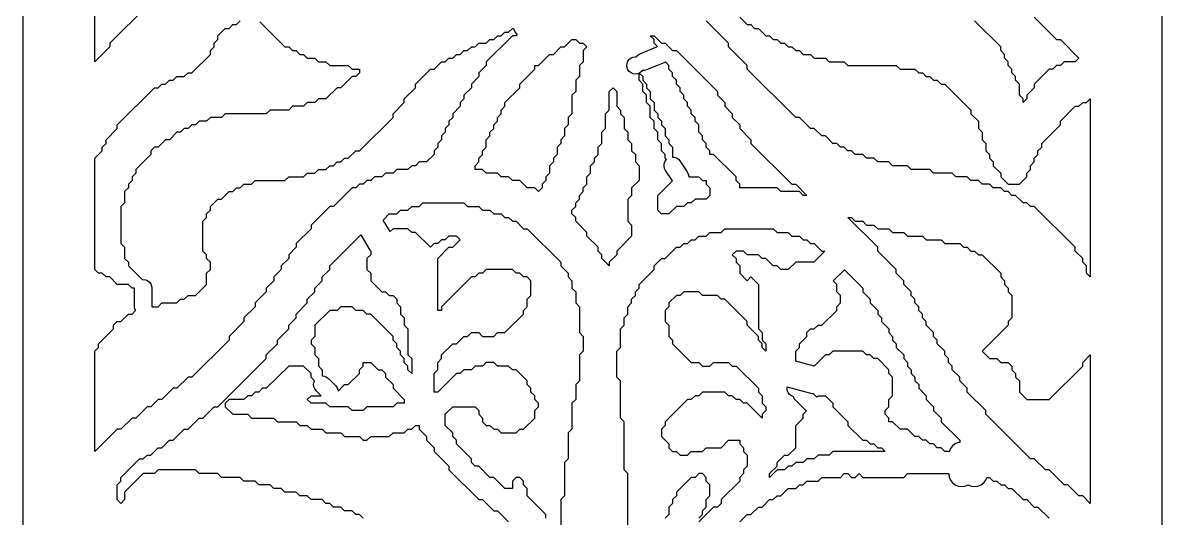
# Model space of a CAD drawing. Header units: millimetres. Extents: x 0 to 63, y 0 to 126.
# Drawn here: x 0 to 63.3, y 51.9 to 79.4 of the extents above; entities that cross this region are included whole.
import ezdxf

# ---------------------------------------------------------------- set-up
doc = ezdxf.new("R2010")
doc.units = ezdxf.units.MM
doc.layers.add('CUT', color=1, linetype='Continuous')

msp = doc.modelspace()

# ---------------------------------------------------------------- linework, layer by layer
at = {"layer": 'CUT'}
for points in [[(42.134, 3), (42.134, 0), (50.134, 0), (50.134, 3), (63.2679, 3), (63.2679, 123), (50.134, 123), (50.134, 126), (42.134, 126), (42.134, 123), (21.134, 123), (21.134, 126), (13.134, 126), (13.134, 123), (0, 123), (0, 3), (13.134, 3), (13.134, 0), (21.134, 0), (21.134, 3)], [(36.291386, 69.176471), (35.877394, 68.764706), (35.463402, 68.764706), (35.256406, 68.970588), (35.256406, 69.794118), (36.068874, 70.602214), (35.685671, 71.173926), (35.630087, 71.286228), (35.605464, 71.40909), (35.613478, 71.534139), (35.653584, 71.652852), (35.723049, 71.75714), (35.746224, 71.777523), (35.670398, 71.852941), (35.670398, 72.058824), (35.463402, 72.264706), (35.463402, 72.676471), (35.256406, 72.882353), (35.256406, 73.294118), (35.04941, 73.5), (35.04941, 73.911765), (34.842414, 74.117647), (34.842414, 74.735294), (34.635418, 74.941176), (34.635418, 75.352941), (34.428421, 75.558824), (34.428421, 75.970588), (34.221425, 76.176471), (34.221425, 76.570637), (34.138662, 76.536356), (34.014429, 76.52), (33.890196, 76.536356), (33.774429, 76.584308), (33.675018, 76.660589), (33.598737, 76.76), (33.550785, 76.875767), (33.534429, 77), (33.550785, 77.124233), (33.598737, 77.24), (33.675018, 77.339411), (33.774429, 77.415692), (33.890196, 77.463644), (34.014429, 77.48), (34.058441, 77.474206), (34.067114, 77.489228), (34.155718, 77.577832), (34.264235, 77.640484), (35.240759, 78.044974), (35.04941, 78.235294), (35.04941, 78.441176), (34.842414, 78.647059), (35.04941, 78.647059), (35.463402, 78.235294), (35.670398, 78.235294), (36.08439, 77.823529), (36.291386, 77.823529), (38.568343, 75.558824), (38.568343, 75.352941), (38.982335, 74.941176), (38.982335, 74.735294), (39.396327, 74.323529), (39.396327, 74.117647), (39.810319, 73.705882), (39.810319, 73.5), (40.431307, 72.882353), (40.431307, 72.676471), (42.708264, 70.411765), (42.91526, 70.411765), (43.536248, 69.794118), (43.329252, 69.794118), (43.122256, 70), (42.087276, 70), (41.88028, 70.205882), (39.810319, 70.205882), (39.810319, 70.411765), (39.603323, 70.617647), (39.603323, 70.823529), (38.361347, 72.058824), (38.154351, 72.058824), (38.154351, 72.264706), (37.947355, 72.470588), (37.947355, 72.676471), (37.740358, 72.882353), (37.740358, 73.088235), (37.533362, 73.294118), (37.533362, 73.705882), (37.326366, 73.911765), (37.326366, 74.117647), (37.11937, 74.323529), (37.11937, 74.529412), (36.912374, 74.735294), (36.912374, 74.941176), (36.705378, 75.147059), (36.705378, 75.352941), (36.498382, 75.558824), (36.498382, 75.764706), (36.291386, 75.970588), (36.291386, 76.176471), (36.08439, 76.382353), (36.08439, 76.588235), (35.877394, 76.794118), (35.877394, 77), (35.682001, 77.194341), (35.64709, 77.174185), (34.631612, 76.75356), (34.510576, 76.721129), (34.400294, 76.721129), (34.353841, 76.660589), (34.254429, 76.584308), (34.233917, 76.575811), (34.428421, 76.382353), (34.428421, 76.176471), (34.635418, 75.970588), (34.635418, 75.764706), (34.842414, 75.558824), (34.842414, 75.147059), (35.04941, 74.941176), (35.04941, 74.529412), (35.256406, 74.323529), (35.256406, 74.117647), (35.463402, 73.911765), (35.463402, 73.705882), (35.670398, 73.5), (35.670398, 73.088235), (35.877394, 72.882353), (35.877394, 72.676471), (36.08439, 72.470588), (36.08439, 71.918046), (36.177352, 71.912088), (36.296066, 71.871982), (36.400354, 71.802517), (36.483109, 71.708427), (36.897101, 71.09078), (36.952685, 70.978478), (36.977308, 70.855616), (36.975252, 70.823529), (37.533362, 70.823529), (37.740358, 70.617647), (37.947355, 70.617647), (37.947355, 70.411765), (38.154351, 70.205882), (38.154351, 69.794118), (37.947355, 69.588235), (37.326366, 69.588235), (37.11937, 69.382353), (36.912374, 69.382353), (36.705378, 69.176471)], [(25.527591, 71.235294), (25.113599, 71.235294), (25.113599, 71.441176), (25.320595, 71.647059), (25.320595, 71.852941), (25.527591, 72.058824), (25.527591, 72.264706), (25.734587, 72.470588), (25.734587, 72.882353), (25.941583, 73.088235), (25.941583, 73.294118), (26.148579, 73.5), (26.148579, 73.705882), (26.355575, 73.911765), (26.355575, 74.117647), (26.562571, 74.323529), (26.562571, 74.529412), (26.769567, 74.735294), (26.769567, 74.941176), (27.597551, 75.764706), (27.597551, 75.970588), (28.425536, 76.794118), (28.425536, 77), (28.632532, 77), (29.25352, 77.617647), (29.460516, 77.617647), (29.874508, 78.029412), (30.081504, 78.029412), (30.495496, 78.441176), (30.702492, 78.441176), (30.909488, 78.235294), (31.116484, 78.235294), (31.32348, 78.029412), (31.116484, 77.823529), (31.116484, 77.205882), (30.909488, 77), (30.909488, 76.382353), (30.702492, 76.176471), (30.702492, 75.558824), (30.495496, 75.352941), (30.495496, 74.323529), (30.2885, 74.117647), (30.2885, 73.705882), (30.081504, 73.5), (30.081504, 73.088235), (29.874508, 72.882353), (29.874508, 72.676471), (29.667512, 72.470588), (29.667512, 72.058824), (29.460516, 71.852941), (29.460516, 71.647059), (29.25352, 71.441176), (29.25352, 71.029412), (29.046524, 70.823529), (29.046524, 70.617647), (28.839528, 70.411765), (28.839528, 70.205882), (28.632532, 70), (28.425536, 70.205882), (28.011543, 70.205882), (27.597551, 70.617647), (27.183559, 70.617647), (26.976563, 70.823529), (26.562571, 70.823529), (26.355575, 71.029412), (25.734587, 71.029412)], [(30.909488, 69.794118), (31.116484, 70), (31.116484, 70.205882), (31.32348, 70.411765), (31.32348, 70.823529), (31.530477, 71.029412), (31.530477, 71.441176), (31.737473, 71.647059), (31.737473, 71.852941), (31.944469, 72.058824), (31.944469, 72.470588), (32.151465, 72.676471), (32.151465, 73.294118), (32.358461, 73.5), (32.358461, 74.323529), (32.565457, 74.529412), (32.565457, 75.558824), (32.772453, 75.764706), (32.979449, 75.558824), (32.979449, 74.735294), (33.186445, 74.529412), (33.186445, 74.323529), (33.393441, 74.117647), (33.393441, 73.5), (33.600437, 73.294118), (33.600437, 72.882353), (33.807433, 72.676471), (33.807433, 72.264706), (34.014429, 72.058824), (34.014429, 71.647059), (34.221425, 71.441176), (34.221425, 70.617647), (33.807433, 70.205882), (33.807433, 69.794118), (33.600437, 69.588235), (33.600437, 68.352941), (33.807433, 68.147059), (33.807433, 67.529412), (32.979449, 66.705882), (32.979449, 66.5), (32.565457, 66.088235), (32.565457, 65.882353), (32.151465, 66.294118), (32.151465, 66.5), (31.944469, 66.705882), (31.944469, 66.911765), (31.32348, 67.529412), (31.32348, 67.735294), (30.702492, 68.352941), (30.702492, 68.558824), (30.495496, 68.764706), (30.495496, 68.970588), (30.702492, 69.176471), (30.702492, 69.382353), (30.909488, 69.588235)], [(54.921032, 60.117647), (55.128028, 59.911765), (55.128028, 59.705882), (55.335024, 59.5), (55.335024, 58.882353), (55.749016, 58.470588), (56.990992, 58.470588), (58.853957, 60.323529), (58.853957, 60.529412), (59.267949, 60.941176), (59.267949, 52.705882), (58.853957, 53.117647), (58.646961, 53.117647), (58.025973, 53.735294), (57.818977, 53.735294), (56.990992, 54.558824), (56.783996, 54.558824), (56.163008, 55.176471), (55.956012, 55.176471), (53.472059, 57.647059), (53.472059, 57.852941), (52.437079, 58.882353), (52.437079, 59.088235), (52.023087, 59.5), (52.023087, 59.705882), (51.609095, 60.117647), (51.609095, 60.323529), (51.402099, 60.529412), (51.402099, 60.735294), (51.195103, 60.941176), (51.195103, 61.147059), (50.781111, 61.558824), (50.781111, 61.764706), (50.574114, 61.970588), (50.574114, 62.176471), (50.160122, 62.588235), (50.160122, 62.794118), (49.953126, 63), (49.953126, 63.205882), (49.74613, 63.411765), (49.74613, 63.617647), (49.539134, 63.823529), (49.539134, 64.029412), (49.332138, 64.235294), (49.332138, 64.441176), (48.918146, 64.852941), (48.918146, 65.058824), (48.504154, 65.470588), (48.504154, 65.676471), (47.469174, 66.705882), (47.469174, 66.911765), (45.813205, 68.558824), (46.020201, 68.558824), (46.227197, 68.352941), (46.641189, 68.352941), (46.848185, 68.147059), (47.262177, 68.147059), (47.469174, 67.941176), (48.090162, 67.941176), (48.297158, 67.735294), (48.918146, 67.735294), (49.125142, 67.529412), (49.953126, 67.529412), (50.160122, 67.323529), (50.988107, 67.323529), (51.195103, 67.117647), (52.023087, 67.117647), (52.230083, 66.911765), (52.437079, 66.911765), (52.644075, 66.705882), (52.851071, 66.705882), (53.058067, 66.5), (53.265063, 66.5), (54.300044, 65.470588), (54.300044, 65.264706), (54.50704, 65.058824), (54.50704, 64.852941), (54.714036, 64.647059), (54.714036, 64.441176), (54.921032, 64.235294), (54.921032, 63), (54.714036, 62.794118), (54.714036, 62.588235), (53.265063, 61.147059), (53.679055, 60.735294), (54.093048, 60.735294), (54.300044, 60.529412), (54.714036, 60.529412), (54.921032, 60.323529)], [(47.055181, 63.823529), (47.469174, 63.411765), (47.469174, 63.205882), (47.67617, 63), (47.67617, 62.794118), (48.090162, 62.382353), (48.090162, 62.176471), (48.297158, 61.970588), (48.297158, 61.764706), (48.504154, 61.558824), (48.504154, 61.352941), (48.918146, 60.941176), (48.918146, 60.735294), (49.125142, 60.529412), (49.125142, 60.323529), (49.332138, 60.117647), (49.332138, 59.911765), (49.539134, 59.705882), (49.539134, 59.5), (49.74613, 59.294118), (49.74613, 59.088235), (50.160122, 58.676471), (50.160122, 58.470588), (50.574114, 58.058824), (50.574114, 57.852941), (50.988107, 57.441176), (50.988107, 57.235294), (52.023087, 56.205882), (52.023087, 56.088137), (51.944721, 56.07782), (51.771071, 56.005891), (51.621954, 55.89147), (51.507533, 55.742353), (51.435604, 55.568703), (51.433999, 55.556507), (51.402099, 55.588235), (51.195103, 55.588235), (50.988107, 55.794118), (50.781111, 55.794118), (50.574114, 56), (50.367118, 56), (50.160122, 56.205882), (49.953126, 56.205882), (49.74613, 56.411765), (49.539134, 56.411765), (49.125142, 56.823529), (48.71115, 56.823529), (48.297158, 57.235294), (48.090162, 57.235294), (48.090162, 57.441176), (47.883166, 57.647059), (47.883166, 57.852941), (48.090162, 58.058824), (48.090162, 58.470588), (48.297158, 58.676471), (48.297158, 59.705882), (48.090162, 59.911765), (48.090162, 60.117647), (47.469174, 60.735294), (47.262177, 60.735294), (47.055181, 60.941176), (46.848185, 60.941176), (46.641189, 61.147059), (44.985221, 61.147059), (44.778225, 60.941176), (44.571229, 60.941176), (43.946324, 60.319634), (42.91526, 60.598349), (42.91526, 61.147059), (43.122256, 61.352941), (43.122256, 61.558824), (43.536248, 61.970588), (43.536248, 62.176471), (43.743244, 62.382353), (43.95024, 62.382353), (44.157236, 62.588235), (44.364233, 62.588235), (45.192217, 63.411765), (45.192217, 63.617647), (45.399213, 63.823529), (45.399213, 64.235294), (45.192217, 64.441176), (45.192217, 64.852941), (45.000006, 65.044117), (45.617644, 65.665097), (46.641189, 64.647059), (46.641189, 64.441176), (47.055181, 64.029412)], [(44.985221, 58.058824), (45.813205, 57.235294), (45.813205, 57.029412), (46.641189, 56.205882), (46.848185, 56.205882), (47.055181, 56), (47.262177, 56), (47.469174, 55.794118), (47.67617, 55.794118), (47.883166, 55.588235), (44.985221, 55.588235), (44.778225, 55.382353), (44.157236, 55.382353), (43.95024, 55.176471), (43.536248, 55.176471), (43.329252, 54.970588), (42.91526, 54.970588), (42.708264, 54.764706), (42.501268, 54.764706), (42.294272, 54.558824), (41.88028, 54.558824), (41.466288, 54.147059), (41.466288, 54.352941), (41.88028, 54.764706), (41.88028, 54.970588), (42.294272, 55.382353), (42.501268, 55.382353), (42.91526, 55.794118), (42.91526, 57.029412), (43.329252, 57.441176), (43.329252, 57.647059), (43.523611, 57.840371), (43.505151, 57.847919), (43.405391, 57.923744), (42.916818, 58.407862), (42.840083, 58.506923), (42.791601, 58.622469), (42.791317, 58.624553), (42.791027, 58.624591), (42.67526, 58.672543), (42.575849, 58.748824), (42.499568, 58.848235), (42.451616, 58.964002), (42.43526, 59.088235), (42.446197, 59.171307), (43.80542, 58.803886), (43.892874, 58.792176), (44.081098, 58.605668), (44.083253, 58.602885), (44.157236, 58.676471), (44.571229, 58.676471), (44.985221, 58.264706)]]:
    msp.add_lwpolyline(points, close=True, dxfattribs=at)
for points in [[(6.897945, 80.294118), (4.827984, 78.235294), (4.827984, 78.029412), (4, 77.205882), (4, 82.147059)], [(13.166192, 79.412537), (14.556799, 78.029412), (14.763795, 78.029412), (14.970791, 77.823529), (15.177787, 77.823529), (15.384784, 77.617647), (15.59178, 77.617647), (15.798776, 77.411765), (16.212768, 77.411765), (16.419764, 77.205882), (16.833756, 77.205882), (17.040752, 77), (18.075732, 77), (18.282728, 76.794118), (18.696721, 76.794118), (18.696721, 76.588235), (18.489725, 76.382353), (18.282728, 76.382353), (17.66174, 75.764706), (17.454744, 75.764706), (16.833756, 75.147059), (16.419764, 75.147059), (16.212768, 74.941176), (15.798776, 74.941176), (15.59178, 74.735294), (14.970791, 74.735294), (14.763795, 74.529412), (13.728815, 74.529412), (13.521819, 74.323529), (11.244862, 74.323529), (11.037866, 74.117647), (10.416878, 74.117647), (10.209882, 73.911765), (9.79589, 73.911765), (9.588894, 73.705882), (9.381898, 73.705882), (9.174902, 73.5), (8.967906, 73.5), (8.760909, 73.294118), (8.553913, 73.294118), (8.139921, 72.882353), (7.932925, 72.882353), (7.518933, 72.470588), (7.311937, 72.470588), (7.104941, 72.264706), (7.104941, 72.058824), (6.276957, 71.235294), (6.276957, 71.029412), (6.069961, 70.823529), (6.069961, 70.617647), (5.862965, 70.411765), (5.862965, 70.205882), (5.655969, 70), (5.655969, 69.382353), (5.448972, 69.176471), (5.448972, 67.117647), (5.655969, 66.911765), (5.655969, 66.294118), (5.862965, 66.088235), (5.862965, 65.882353), (6.630364, 65.119083), (6.690949, 65.127059), (6.815182, 65.110703), (6.930949, 65.062751), (7.03036, 64.98647), (7.106641, 64.887059), (7.154593, 64.771292), (7.170949, 64.647059), (7.170949, 63.617647), (7.518933, 63.617647), (7.725929, 63.823529), (8.553913, 63.823529), (8.760909, 64.029412), (8.967906, 64.029412), (9.174902, 64.235294), (9.588894, 64.235294), (10.209882, 64.852941), (10.209882, 65.470588), (10.416878, 65.676471), (10.416878, 66.088235), (10.209882, 66.294118), (10.209882, 66.5), (10.002886, 66.705882), (10.002886, 68.352941), (10.209882, 68.558824), (10.209882, 68.764706), (10.416878, 68.970588), (10.416878, 69.176471), (10.83087, 69.588235), (11.037866, 69.588235), (11.451858, 70), (11.658854, 70), (11.86585, 70.205882), (12.072847, 70.205882), (12.279843, 70.411765), (12.693835, 70.411765), (12.900831, 70.617647), (14.556799, 70.617647), (14.763795, 70.823529), (15.59178, 70.823529), (15.798776, 71.029412), (16.212768, 71.029412), (16.419764, 71.235294), (16.833756, 71.235294), (17.040752, 71.441176), (17.247748, 71.441176), (17.454744, 71.647059), (17.66174, 71.647059), (17.868736, 71.852941), (18.075732, 71.852941), (18.489725, 72.264706), (18.696721, 72.264706), (20.559685, 74.117647), (20.559685, 74.323529), (21.180673, 74.941176), (21.180673, 75.147059), (21.801662, 75.764706), (21.801662, 75.970588), (22.629646, 76.794118), (22.836642, 76.794118), (23.250634, 77.205882), (23.45763, 77.205882), (23.664626, 77.411765), (23.871622, 77.411765), (24.078618, 77.617647), (24.285614, 77.617647), (24.49261, 77.823529), (24.699606, 77.823529), (24.906603, 78.029412), (25.113599, 78.029412), (25.320595, 78.235294), (25.734587, 78.235294), (25.941583, 78.441176), (26.148579, 78.441176), (26.355575, 78.647059), (26.562571, 78.647059), (26.769567, 78.852941), (26.976563, 78.852941), (27.183559, 79.058824), (27.238648, 79.058824), (27.238803, 79.057651), (27.318723, 78.864706), (27.444534, 78.700747), (27.390555, 78.647059), (27.183559, 78.647059), (25.734587, 77.205882), (25.734587, 77), (25.320595, 76.588235), (25.320595, 76.382353), (24.906603, 75.970588), (24.906603, 75.764706), (24.49261, 75.352941), (24.49261, 75.147059), (24.285614, 74.941176), (24.285614, 74.735294), (23.871622, 74.323529), (23.871622, 74.117647), (23.664626, 73.911765), (23.664626, 73.705882), (23.45763, 73.5), (23.45763, 73.294118), (23.250634, 73.088235), (23.250634, 72.882353), (23.043638, 72.676471), (23.043638, 72.470588), (22.836642, 72.264706), (22.836642, 72.058824), (22.42265, 71.647059), (22.008658, 71.647059), (21.801662, 71.441176), (21.594665, 71.441176), (21.387669, 71.235294), (20.766681, 71.235294), (20.559685, 71.029412), (20.145693, 71.029412), (19.938697, 70.823529), (19.524705, 70.823529), (19.317709, 70.617647), (19.110713, 70.617647), (18.903717, 70.411765), (18.696721, 70.411765), (18.489725, 70.205882), (18.282728, 70.205882), (17.247748, 69.176471), (17.040752, 69.176471), (16.005772, 68.147059), (16.005772, 67.941176), (15.177787, 67.117647), (15.177787, 66.911765), (14.763795, 66.5), (14.763795, 66.294118), (14.349803, 65.882353), (14.349803, 65.676471), (13.935811, 65.264706), (13.935811, 65.058824), (13.521819, 64.647059), (13.521819, 64.441176), (12.900831, 63.823529), (12.900831, 63.617647), (12.279843, 63), (12.279843, 62.794118), (11.451858, 61.970588), (11.451858, 61.764706), (9.381898, 59.705882), (9.174902, 59.705882), (8.553913, 59.088235), (8.346917, 59.088235), (7.725929, 58.470588), (7.518933, 58.470588), (7.104941, 58.058824), (6.897945, 58.058824), (6.276957, 57.441176), (6.069961, 57.441176), (5.448972, 56.823529), (5.241976, 56.823529), (4, 55.588235), (4, 61.147059), (4.206996, 61.352941), (4.206996, 61.558824), (5.03498, 62.382353), (5.03498, 62.588235), (5.241976, 62.794118), (5.448972, 62.794118), (5.862965, 63.205882), (6.069961, 63.205882), (6.265744, 63.400612), (6.227304, 63.493414), (6.210949, 63.617647), (6.210949, 64.647059), (6.069961, 64.647059), (5.862965, 64.852941), (5.241976, 64.852941), (4.827984, 65.264706), (4.620988, 65.264706), (4.413992, 65.470588), (4.206996, 65.470588), (4, 65.676471), (4, 71.852941), (4.413992, 72.264706), (4.413992, 72.470588), (4.620988, 72.676471), (4.620988, 72.882353), (5.241976, 73.5), (5.241976, 73.705882), (7.311937, 75.764706), (7.518933, 75.764706), (7.725929, 75.970588), (7.932925, 75.970588), (8.139921, 76.176471), (8.346917, 76.176471), (8.553913, 76.382353), (8.967906, 76.382353), (9.174902, 76.588235), (9.381898, 76.588235), (10.416878, 77.617647), (10.416878, 77.823529), (10.623874, 78.029412), (10.623874, 78.235294), (10.83087, 78.441176), (10.83087, 78.647059), (11.244862, 79.058824), (11.451858, 79.058824), (11.658854, 79.264706), (11.86585, 79.264706), (12.072847, 79.470588)], [(39.810319, 79.676471), (40.224311, 79.264706), (40.431307, 79.264706), (40.638303, 79.058824), (40.845299, 79.058824), (41.259292, 78.647059), (41.466288, 78.647059), (41.673284, 78.441176), (41.88028, 78.441176), (42.087276, 78.235294), (42.294272, 78.235294), (42.501268, 78.029412), (42.708264, 78.029412), (42.91526, 77.823529), (43.122256, 77.823529), (43.329252, 77.617647), (43.743244, 77.617647), (43.95024, 77.411765), (44.571229, 77.411765), (44.778225, 77.205882), (45.606209, 77.205882), (45.813205, 77), (48.504154, 77), (48.71115, 76.794118), (49.539134, 76.794118), (49.74613, 76.588235), (49.953126, 76.588235), (50.160122, 76.382353), (50.367118, 76.382353), (50.574114, 76.176471), (50.781111, 76.176471), (50.988107, 75.970588), (51.195103, 75.970588), (52.644075, 74.529412), (52.644075, 74.323529), (53.058067, 73.911765), (53.058067, 73.5), (53.265063, 73.294118), (53.265063, 72.882353), (53.472059, 72.676471), (53.472059, 72.264706), (53.679055, 72.058824), (53.679055, 71.852941), (53.886052, 71.647059), (53.886052, 71.441176), (54.300044, 71.029412), (54.300044, 70.823529), (54.714036, 70.411765), (55.335024, 70.411765), (55.749016, 70.823529), (55.749016, 71.029412), (55.956012, 71.235294), (55.956012, 71.441176), (56.163008, 71.647059), (56.163008, 71.852941), (56.370004, 72.058824), (56.370004, 72.264706), (56.577, 72.470588), (56.577, 72.676471), (57.611981, 73.705882), (57.611981, 73.911765), (58.439965, 74.735294), (58.646961, 74.735294), (58.853957, 74.941176), (59.060953, 74.941176), (59.267949, 75.147059), (59.267949, 65.264706), (59.060953, 65.470588), (59.060953, 65.882353), (58.853957, 66.088235), (58.853957, 66.294118), (58.439965, 66.705882), (58.439965, 66.911765), (56.163008, 69.176471), (55.956012, 69.176471), (55.749016, 69.382353), (55.54202, 69.382353), (55.128028, 69.794118), (54.921032, 69.794118), (54.714036, 70), (54.50704, 70), (54.300044, 70.205882), (53.886052, 70.205882), (53.679055, 70.411765), (53.265063, 70.411765), (53.058067, 70.617647), (52.644075, 70.617647), (52.437079, 70.823529), (51.816091, 70.823529), (51.609095, 71.029412), (50.574114, 71.029412), (50.367118, 71.235294), (49.332138, 71.235294), (49.125142, 71.441176), (48.297158, 71.441176), (48.090162, 71.647059), (47.469174, 71.647059), (47.262177, 71.852941), (46.848185, 71.852941), (46.641189, 72.058824), (46.227197, 72.058824), (46.020201, 72.264706), (45.813205, 72.264706), (45.606209, 72.470588), (45.399213, 72.470588), (45.192217, 72.676471), (44.985221, 72.676471), (44.571229, 73.088235), (44.364233, 73.088235), (43.95024, 73.5), (43.743244, 73.5), (43.122256, 74.117647), (42.91526, 74.117647), (40.224311, 76.794118), (40.224311, 77), (39.189331, 78.029412), (39.189331, 78.235294), (37.947355, 79.470588)], [(56.163008, 79.676471), (57.404985, 78.441176), (57.611981, 78.441176), (58.646961, 77.411765), (58.439965, 77.205882), (57.818977, 77.205882), (57.611981, 77), (57.404985, 77), (57.197989, 76.794118), (56.990992, 76.794118), (56.163008, 75.970588), (56.163008, 75.764706), (55.749016, 75.352941), (55.749016, 75.147059), (55.54202, 74.941176), (55.54202, 75.147059), (55.335024, 75.352941), (55.335024, 75.970588), (55.128028, 76.176471), (55.128028, 76.382353), (54.921032, 76.588235), (54.921032, 76.794118), (54.714036, 77), (54.714036, 77.205882), (54.50704, 77.411765), (54.50704, 77.617647), (54.300044, 77.823529), (54.300044, 78.029412), (52.851071, 79.470588)], [(29.046524, 51.882353), (29.046524, 52.088235), (28.011543, 53.117647), (28.011543, 53.529412), (27.804547, 53.735294), (27.804547, 53.941176), (27.597551, 54.147059), (27.390555, 54.147059), (27.183559, 53.941176), (27.183559, 53.529412), (26.769567, 53.529412), (26.148579, 54.147059), (25.941583, 54.147059), (25.320595, 54.764706), (25.113599, 54.764706), (24.906603, 54.970588), (24.906603, 55.176471), (24.078618, 56), (24.078618, 56.205882), (23.871622, 56.411765), (23.871622, 56.617647), (23.45763, 57.029412), (23.45763, 57.647059), (23.871622, 58.058824), (25.113599, 58.058824), (25.320595, 57.852941), (25.320595, 57.647059), (25.527591, 57.441176), (25.527591, 57.235294), (25.734587, 57.029412), (25.941583, 57.029412), (26.148579, 56.823529), (26.355575, 56.823529), (26.562571, 56.617647), (27.390555, 56.617647), (27.597551, 56.823529), (27.804547, 56.823529), (28.425536, 57.441176), (28.425536, 57.852941), (28.632532, 58.058824), (28.632532, 58.264706), (28.425536, 58.470588), (28.425536, 58.676471), (28.21854, 58.882353), (28.21854, 59.088235), (28.011543, 59.294118), (28.011543, 59.5), (27.390555, 60.117647), (27.183559, 60.117647), (26.976563, 60.323529), (26.355575, 60.323529), (26.148579, 60.529412), (25.734587, 60.529412), (25.527591, 60.323529), (25.113599, 60.323529), (24.906603, 60.117647), (24.49261, 60.117647), (24.285614, 59.911765), (24.078618, 59.911765), (23.043638, 58.882353), (22.836642, 58.882353), (22.836642, 59.911765), (23.043638, 60.117647), (23.043638, 60.529412), (23.250634, 60.735294), (23.250634, 60.941176), (23.871622, 61.558824), (24.078618, 61.558824), (24.49261, 61.970588), (24.699606, 61.970588), (24.906603, 62.176471), (25.320595, 62.176471), (25.527591, 61.970588), (26.148579, 61.970588), (26.355575, 62.176471), (26.769567, 62.176471), (27.804547, 63.205882), (27.804547, 63.411765), (28.011543, 63.617647), (28.011543, 64.029412), (28.21854, 64.235294), (28.21854, 65.058824), (28.011543, 65.264706), (27.804547, 65.264706), (27.597551, 65.470588), (27.390555, 65.470588), (27.183559, 65.676471), (25.734587, 65.676471), (25.527591, 65.470588), (25.320595, 65.470588), (25.113599, 65.264706), (24.906603, 65.264706), (23.250634, 63.617647), (23.250634, 63.411765), (23.043638, 63.411765), (23.043638, 66.294118), (23.664626, 66.911765), (23.871622, 66.911765), (24.285614, 67.323529), (24.078618, 67.529412), (23.664626, 67.529412), (23.45763, 67.323529), (23.250634, 67.323529), (23.043638, 67.117647), (22.836642, 67.117647), (22.629646, 66.911765), (21.801662, 67.735294), (21.594665, 67.735294), (21.387669, 67.941176), (20.559685, 67.941176), (20.401714, 67.784056), (20.012781, 68.426627), (20.352689, 68.764706), (20.766681, 68.764706), (20.973677, 68.970588), (21.387669, 68.970588), (21.594665, 69.176471), (22.008658, 69.176471), (22.215654, 69.382353), (24.49261, 69.382353), (24.699606, 69.176471), (25.320595, 69.176471), (25.527591, 68.970588), (25.941583, 68.970588), (26.148579, 68.764706), (26.562571, 68.764706), (26.769567, 68.558824), (26.976563, 68.558824), (27.183559, 68.352941), (27.390555, 68.352941), (27.804547, 67.941176), (28.011543, 67.941176), (29.874508, 66.088235), (29.874508, 65.882353), (30.2885, 65.470588), (30.2885, 65.264706), (30.495496, 65.058824), (30.495496, 64.647059), (30.702492, 64.441176), (30.702492, 63.823529), (30.909488, 63.617647), (30.909488, 62.176471), (31.116484, 61.970588), (31.116484, 61.147059), (30.909488, 60.941176), (30.909488, 59.5), (30.702492, 59.294118), (30.702492, 58.470588), (30.495496, 58.264706), (30.495496, 56.823529), (30.2885, 56.617647), (30.2885, 55.176471), (30.081504, 54.970588), (30.081504, 53.117647), (29.874508, 52.911765), (29.874508, 50.852941)], [(33.600437, 51.264706), (33.600437, 54.352941), (33.393441, 54.558824), (33.393441, 57.235294), (33.186445, 57.441176), (33.186445, 59.5), (32.979449, 59.705882), (32.979449, 61.147059), (33.186445, 61.352941), (33.186445, 62.382353), (33.393441, 62.588235), (33.393441, 63), (33.600437, 63.205882), (33.600437, 63.617647), (33.807433, 63.823529), (33.807433, 64.029412), (34.014429, 64.235294), (34.014429, 64.441176), (34.221425, 64.647059), (34.221425, 64.852941), (35.04941, 65.676471), (35.04941, 65.882353), (35.463402, 66.294118), (35.670398, 66.294118), (36.291386, 66.911765), (36.498382, 66.911765), (36.705378, 67.117647), (36.912374, 67.117647), (37.11937, 67.323529), (37.326366, 67.323529), (37.533362, 67.529412), (37.947355, 67.529412), (38.154351, 67.735294), (38.775339, 67.735294), (38.982335, 67.941176), (41.673284, 67.941176), (41.88028, 67.735294), (42.501268, 67.735294), (42.708264, 67.529412), (43.122256, 67.529412), (43.329252, 67.323529), (43.536248, 67.323529), (43.743244, 67.117647), (43.95024, 67.117647), (44.364233, 66.705882), (44.537209, 66.705882), (43.922885, 66.088235), (42.91526, 66.088235), (42.501268, 65.676471), (42.087276, 65.676471), (41.88028, 65.882353), (41.673284, 65.882353), (41.259292, 66.294118), (41.052296, 66.294118), (40.845299, 66.5), (40.224311, 66.5), (40.017315, 66.705882), (39.603323, 66.705882), (39.396327, 66.5), (39.603323, 66.294118), (39.603323, 66.088235), (39.810319, 65.882353), (39.810319, 65.470588), (40.224311, 65.058824), (40.431307, 65.264706), (40.845299, 64.852941), (40.845299, 62.382353), (41.052296, 62.176471), (41.052296, 61.764706), (41.259292, 61.558824), (41.259292, 61.147059), (41.052296, 61.352941), (41.052296, 61.558824), (40.845299, 61.764706), (40.845299, 61.970588), (40.224311, 62.588235), (40.224311, 62.794118), (38.982335, 64.029412), (38.775339, 64.029412), (38.568343, 64.235294), (37.740358, 64.235294), (37.533362, 64.441176), (36.705378, 64.441176), (36.498382, 64.235294), (36.291386, 64.235294), (35.877394, 63.823529), (35.877394, 63.617647), (35.670398, 63.411765), (35.670398, 62.794118), (35.877394, 62.588235), (35.877394, 61.970588), (36.08439, 61.764706), (36.08439, 61.558824), (37.11937, 60.529412), (37.533362, 60.529412), (37.740358, 60.323529), (38.154351, 60.323529), (38.361347, 60.529412), (39.189331, 60.529412), (39.396327, 60.323529), (39.603323, 60.323529), (40.845299, 59.088235), (40.845299, 58.882353), (41.052296, 58.676471), (41.052296, 58.264706), (41.259292, 58.058824), (41.259292, 57.852941), (41.052296, 57.647059), (41.052296, 57.441176), (40.224311, 58.264706), (40.017315, 58.264706), (39.810319, 58.470588), (39.603323, 58.470588), (39.396327, 58.676471), (39.189331, 58.676471), (38.982335, 58.882353), (37.740358, 58.882353), (37.533362, 58.676471), (37.326366, 58.676471), (37.11937, 58.470588), (36.912374, 58.470588), (35.670398, 57.235294), (35.670398, 57.029412), (35.463402, 56.823529), (35.463402, 56.411765), (35.877394, 56), (35.877394, 55.794118), (36.08439, 55.588235), (36.291386, 55.588235), (36.498382, 55.382353), (36.912374, 55.382353), (37.11937, 55.588235), (37.740358, 55.588235), (37.947355, 55.794118), (38.775339, 55.794118), (39.189331, 56.205882), (39.810319, 56.205882), (39.810319, 56), (40.017315, 55.794118), (40.017315, 55.588235), (40.224311, 55.382353), (40.224311, 54.764706), (40.017315, 54.558824), (40.017315, 54.352941), (39.810319, 54.147059), (39.810319, 53.941176), (38.775339, 52.911765), (38.775339, 52.705882), (38.568343, 52.5), (38.361347, 52.5), (37.533362, 51.676471)], [(18.903717, 51.882353), (18.696721, 52.088235), (18.489725, 52.088235), (18.282728, 52.294118), (17.868736, 52.294118), (17.66174, 52.5), (17.247748, 52.5), (17.040752, 52.705882), (16.833756, 52.705882), (16.62676, 52.911765), (16.005772, 52.911765), (15.798776, 53.117647), (15.384784, 53.117647), (15.177787, 53.323529), (14.556799, 53.323529), (14.349803, 53.529412), (13.935811, 53.529412), (13.728815, 53.735294), (13.107827, 53.735294), (12.900831, 53.941176), (12.279843, 53.941176), (12.072847, 54.147059), (11.037866, 54.147059), (10.83087, 54.352941), (9.79589, 54.352941), (9.588894, 54.558824), (7.518933, 54.558824), (7.311937, 54.352941), (6.690949, 54.352941), (5.655969, 53.323529), (5.655969, 52.911765), (5.448972, 52.705882), (5.241976, 52.911765), (5.241976, 53.735294), (5.448972, 53.941176), (5.448972, 54.147059), (6.483953, 55.176471), (6.690949, 55.176471), (6.897945, 55.382353), (7.104941, 55.382353), (7.518933, 55.794118), (7.725929, 55.794118), (8.139921, 56.205882), (8.346917, 56.205882), (8.967906, 56.823529), (9.174902, 56.823529), (9.79589, 57.441176), (10.002886, 57.441176), (10.623874, 58.058824), (10.83087, 58.058824), (13.521819, 60.735294), (13.521819, 60.941176), (14.142807, 61.558824), (14.142807, 61.764706), (14.763795, 62.382353), (14.763795, 62.588235), (15.177787, 63), (15.177787, 63.205882), (15.798776, 63.823529), (15.798776, 64.029412), (16.212768, 64.441176), (16.212768, 64.647059), (16.62676, 65.058824), (16.62676, 65.264706), (17.040752, 65.676471), (17.040752, 65.882353), (18.762733, 67.595069), (19.276087, 66.746936), (19.317709, 66.694957), (19.317709, 66.5), (19.110713, 66.294118), (19.110713, 65.676471), (19.317709, 65.470588), (19.317709, 65.058824), (19.938697, 64.441176), (20.145693, 64.441176), (20.352689, 64.235294), (20.559685, 64.235294), (20.766681, 64.029412), (20.766681, 63.823529), (20.973677, 63.617647), (20.973677, 63.205882), (21.180673, 63), (21.180673, 62.588235), (21.387669, 62.382353), (21.387669, 60.941176), (21.594665, 60.735294), (21.594665, 59.911765), (21.387669, 60.117647), (21.387669, 60.323529), (21.180673, 60.529412), (21.180673, 60.735294), (20.973677, 60.941176), (20.973677, 61.147059), (20.766681, 61.352941), (20.766681, 61.558824), (20.559685, 61.764706), (20.559685, 61.970588), (19.317709, 63.205882), (19.110713, 63.205882), (18.903717, 63.411765), (18.489725, 63.411765), (18.282728, 63.617647), (17.66174, 63.617647), (17.454744, 63.411765), (17.040752, 63.411765), (16.212768, 62.588235), (16.212768, 61.970588), (16.005772, 61.764706), (16.005772, 61.558824), (16.212768, 61.352941), (16.212768, 60.941176), (16.419764, 60.735294), (16.419764, 60.323529), (16.62676, 60.117647), (16.62676, 59.773949), (16.628055, 59.774116), (16.752243, 59.757425), (16.86788, 59.709161), (16.967085, 59.632612), (17.378844, 59.218626), (17.454857, 59.119009), (17.502496, 59.003114), (17.510868, 58.938175), (17.868736, 59.294118), (18.075732, 59.294118), (18.696721, 59.911765), (18.696721, 60.117647), (18.903717, 60.323529), (18.903717, 60.529412), (19.317709, 60.529412), (19.731701, 60.117647), (19.938697, 60.117647), (20.145693, 59.911765), (20.145693, 59.705882), (20.559685, 59.294118), (20.559685, 59.088235), (21.180673, 58.470588), (21.180673, 58.264706), (20.766681, 58.264706), (20.559685, 58.058824), (19.110713, 58.058824), (18.903717, 57.852941), (18.282728, 57.852941), (18.075732, 58.058824), (17.040752, 58.058824), (16.833756, 58.264706), (16.005772, 58.264706), (15.798776, 58.470588), (16.005772, 58.676471), (16.564085, 58.676471), (16.286434, 58.955623), (16.210422, 59.05524), (16.162782, 59.171136), (16.146762, 59.295412), (16.163452, 59.419601), (16.201632, 59.511076), (16.005772, 59.705882), (16.005772, 59.911765), (15.59178, 60.323529), (14.763795, 60.323529), (13.521819, 59.088235), (13.314823, 59.088235), (13.107827, 58.882353), (12.900831, 58.882353), (12.693835, 58.676471), (12.486839, 58.676471), (12.279843, 58.470588), (11.451858, 58.470588), (11.244862, 58.264706), (11.244862, 58.058824), (11.658854, 57.647059), (12.486839, 57.647059), (12.693835, 57.441176), (13.935811, 57.441176), (14.142807, 57.235294), (15.177787, 57.235294), (15.384784, 57.029412), (15.798776, 57.029412), (16.005772, 56.823529), (16.62676, 56.823529), (16.833756, 56.617647), (17.66174, 56.617647), (17.868736, 56.411765), (18.696721, 56.411765), (18.903717, 56.205882), (19.110713, 56.205882), (19.317709, 56.411765), (20.352689, 56.411765), (20.559685, 56.617647), (21.180673, 56.617647), (21.387669, 56.823529), (21.594665, 56.823529), (21.801662, 57.029412), (22.008658, 57.029412), (22.008658, 56.823529), (22.42265, 56.411765), (22.42265, 56.205882), (22.836642, 55.794118), (22.836642, 55.588235), (23.664626, 54.764706), (23.664626, 54.558824), (25.320595, 52.911765), (25.527591, 52.911765), (26.148579, 52.294118), (26.355575, 52.294118), (26.976563, 51.676471)], [(37.533362, 51.882353), (37.740358, 52.088235), (37.740358, 52.294118), (37.947355, 52.5), (37.947355, 52.911765), (38.154351, 53.117647), (38.154351, 53.735294), (37.947355, 53.941176), (37.947355, 54.147059), (37.740358, 54.352941), (37.533362, 54.352941), (37.326366, 54.147059), (37.11937, 54.147059), (36.291386, 53.323529), (36.291386, 53.117647), (36.08439, 52.911765), (36.08439, 52.705882), (35.877394, 52.5), (35.877394, 52.088235), (35.670398, 51.882353)], [(39.810319, 51.676471), (40.224311, 52.088235), (40.431307, 52.088235), (40.845299, 52.5), (41.052296, 52.5), (41.466288, 52.911765), (41.673284, 52.911765), (41.88028, 53.117647), (42.087276, 53.117647), (42.501268, 53.529412), (42.91526, 53.529412), (43.122256, 53.735294), (43.329252, 53.735294), (43.536248, 53.941176), (44.157236, 53.941176), (44.364233, 54.147059), (45.399213, 54.147059), (45.606209, 54.352941), (45.813205, 54.352941), (46.020201, 54.147059), (46.227197, 54.147059), (46.434193, 54.352941), (46.641189, 54.147059), (48.918146, 54.147059), (49.125142, 54.352941), (51.411071, 54.352941), (51.435604, 54.166591), (51.507533, 53.992941), (51.621954, 53.843824), (51.771071, 53.729403), (51.944721, 53.657474), (52.131071, 53.632941), (52.317421, 53.657474), (52.491071, 53.729403), (52.664721, 53.657474), (52.851071, 53.632941), (53.037421, 53.657474), (53.211071, 53.729403), (53.360188, 53.843824), (53.474609, 53.992941), (53.538447, 54.147059), (53.679055, 54.147059), (53.886052, 53.941176), (54.093048, 53.941176), (54.300044, 53.735294), (54.50704, 53.735294), (54.714036, 53.529412), (54.921032, 53.529412), (55.54202, 52.911765), (55.749016, 52.911765), (56.163008, 52.5), (56.370004, 52.5), (56.990992, 51.882353)]]:
    msp.add_lwpolyline(points, dxfattribs=at)

doc.saveas('drawing.dxf')
